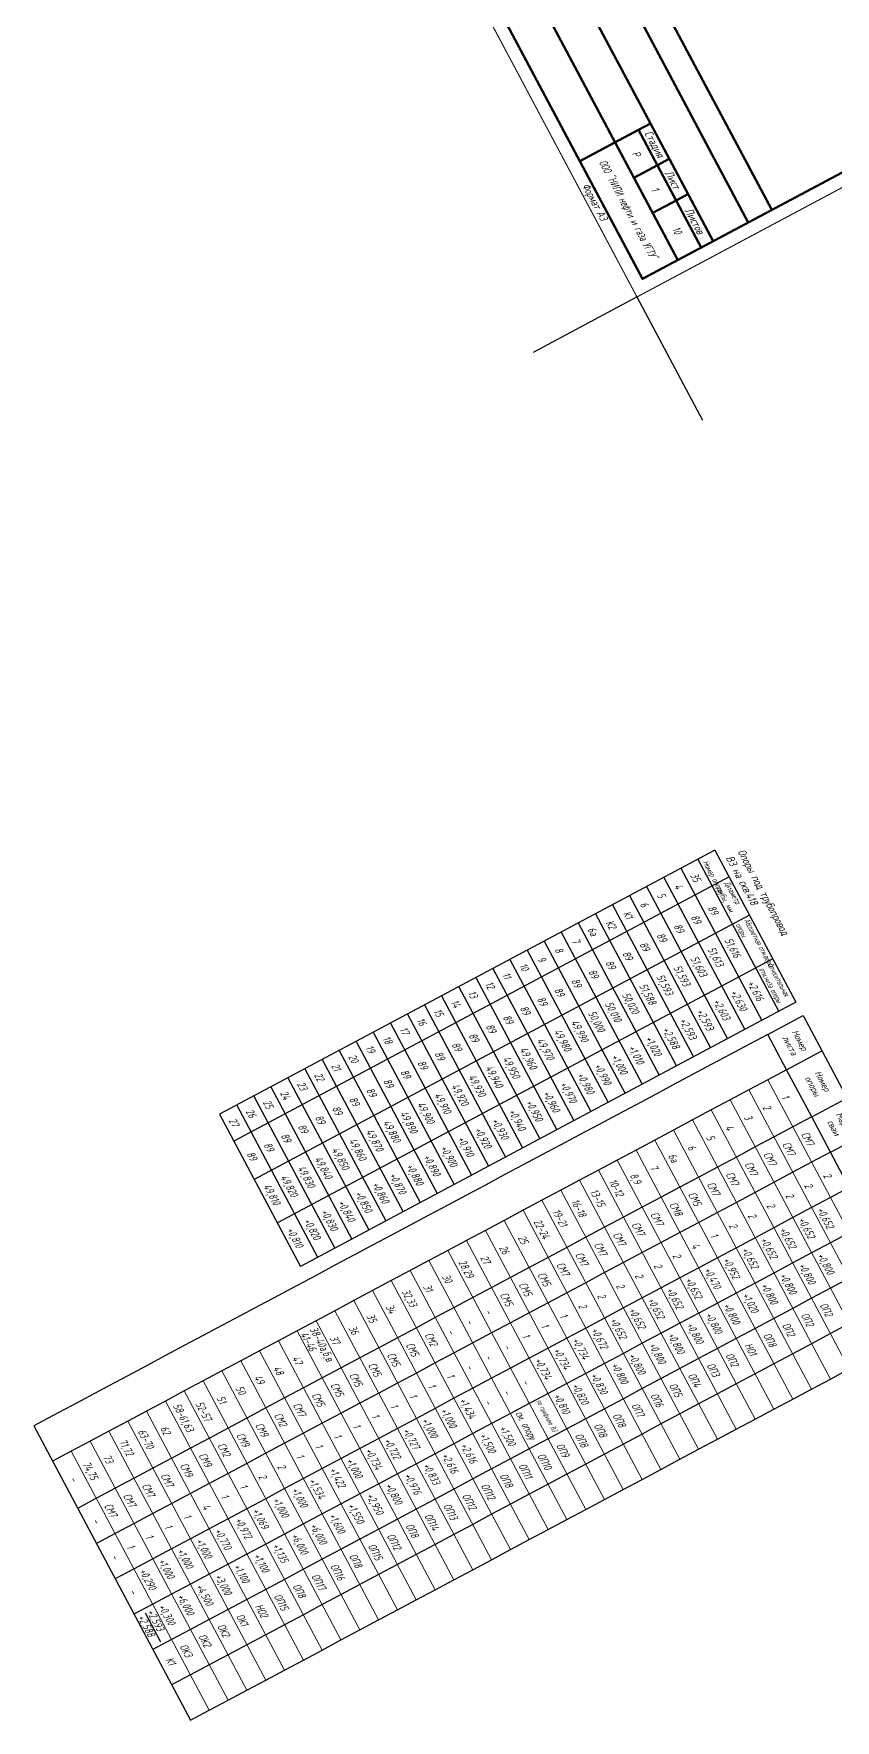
# Model space of a CAD drawing. Extents: x 5370511 to 5386565, y 1010429 to 1053793.
# Drawn here: x 5378401 to 5378702, y 1040520 to 1041152 of the extents above; entities that cross this region are included whole.
import ezdxf
from ezdxf.enums import TextEntityAlignment as Align

# ---------------------------------------------------------------- set-up
doc = ezdxf.new("R2010")
doc.units = 0
doc.layers.get('0').update_dxf_attribs({"linetype": 'CONTINUOUS'})
doc.layers.add('Текст', color=7, linetype='CONTINUOUS')
doc.styles.add('ГОСТ', font='gost_ful.shx', dxfattribs={"oblique": 15})
doc.styles.add('ГОСТ_НИПИ', font='gost_nipi.shx', dxfattribs={"oblique": 15})

# ---------------------------------------------------------------- blocks, each defined once
blk = doc.blocks.new('*U427')
at = {"lineweight": 50}
for p, q in [((-415, 155), (-400, 155)), ((-410, 90), (-410, 155)), ((-405, 90), (-405, 155)), ((-410, 145), (-400, 145)), ((-410, 130), (-400, 130)), ((-410, 110), (-400, 110)), ((-410, 90), (-415, 90)), ((-412, 65), (-412, 90)), ((-412, 90), (-400, 90)), ((-405, 90), (-410, 90)), ((-407, 5), (-407, 90)), ((-400, 90), (-405, 90)), ((-412, 30), (-412, 65)), ((-412, 65), (-400, 65)), ((-180, 60), (-190, 60)), ((-190, 55), (-190, 60)), ((-170, 60), (-180, 60)), ((-180, 45), (-180, 60)), ((-160, 60), (-170, 60)), ((-170, 45), (-170, 60)), ((-150, 60), (-160, 60)), ((-160, 45), (-160, 60)), ((-135, 60), (-150, 60)), ((-150, 45), (-150, 60)), ((-125, 60), (-135, 60)), ((-135, 45), (-135, 60)), ((-5, 60), (-125, 60)), ((-125, 45), (-125, 60)), ((-190, 50), (-190, 55)), ((-190, 45), (-190, 50)), ((-190, 40), (-190, 45)), ((-180, 45), (-180, 35)), ((-170, 45), (-170, 5)), ((-160, 45), (-160, 35)), ((-150, 45), (-150, 5)), ((-135, 45), (-135, 5)), ((-125, 50), (-5, 50)), ((-125, 45), (-125, 5)), ((-190, 35), (-190, 40)), ((-190, 40), (-125, 40)), ((-125, 35), (-190, 35)), ((-190, 30), (-190, 35)), ((-125, 35), (-55, 35)), ((-55, 30), (-55, 35)), ((-55, 35), (-5, 35)), ((-40, 35), (-40, 30)), ((-25, 35), (-25, 30)), ((-412, 5), (-412, 30)), ((-412, 30), (-400, 30)), ((-190, 25), (-190, 30)), ((-55, 30), (-55, 5)), ((-55, 30), (-5, 30)), ((-40, 30), (-40, 20)), ((-25, 30), (-25, 20)), ((-190, 20), (-190, 25)), ((-190, 20), (-190, 15)), ((-5, 20), (-125, 20)), ((-190, 15), (-190, 10)), ((-190, 10), (-190, 5)), ((-407, 5), (-412, 5)), ((-400, 5), (-407, 5))]:
    blk.add_line(p, q, dxfattribs=at)
at = {"lineweight": 25}
for p, q in [((-190, 55), (-125, 55)), ((-125, 50), (-190, 50)), ((-125, 45), (-190, 45)), ((-125, 30), (-190, 30)), ((-190, 25), (-125, 25)), ((-190, 20), (-125, 20)), ((-190, 15), (-125, 15)), ((-190, 10), (-125, 10))]:
    blk.add_line(p, q, dxfattribs=at)
at = {"lineweight": 50, "const_width": 0.4}
blk.add_lwpolyline([(-420, 297), (0, 297), (0, 0), (-420, 0)], close=True, dxfattribs=at)
at = {"lineweight": 50}
blk.add_lwpolyline([(-400, 5), (-5, 5), (-5, 292), (-400, 292)], close=True, dxfattribs=at)
blk.add_lwpolyline([(-415, 155), (-415, 90)], dxfattribs=at)
at = {"char_height": 3, "rotation": 90, "style": 'ГОСТ_НИПИ'}
for s, width, heights, insert, attachment_point in [('Согласовано', 20.381, [3.61], (-413.93, 90.92), 1), ('{\\T0.9;Взам. инв. \\fArial|b0|i0|c204|p34;№}', 27.1548, [0], (-409.5, 77.5), 5), ('Подп. и дата', 35, [0], (-409.5, 47.5), 5), ('Инв. № подл.', 25, [0], (-410.45, 17.66), 2)]:
    blk.add_mtext_dynamic_manual_height_columns(s, width=width, gutter_width=12.5, heights=heights, dxfattribs=dict(at, insert=insert, attachment_point=attachment_point))
at = {"attachment_point": 5, "style": 'ГОСТ_НИПИ'}
for s, width, insert, char_height in [('Изм.', 10, (-185.51, 37.4), 2.5), ('{\\T0.8;Кол.уч.}', 10, (-175, 37.15), 2.5), ('Лист', 10, (-164.75, 37.4), 2.5), ('{\\T0.8;№ док.}', 10, (-155.08, 37.42), 2.5), ('Подп.', 15, (-142.5, 37.15), 2.5), ('Дата', 10, (-130, 37.15), 2.5), ('Стадия', 15, (-47.5, 32.5), 3), ('Лист', 15, (-32.5, 32.5), 3), ('Листов', 20, (-15, 32.5), 3)]:
    blk.add_mtext_dynamic_manual_height_columns(s, width=width, gutter_width=12.5, heights=[0], dxfattribs=dict(at, insert=insert, char_height=char_height))
at = {"style": 'ГОСТ_НИПИ', "oblique": 15}
blk.add_attdef('СКВОЗНАЯ_НУМЕРАЦИЯ', text='', height=3, dxfattribs=at).set_placement((-10, 288.5), align=Align.MIDDLE_CENTER)
at = {"style": 'ГОСТ_НИПИ', "oblique": 15, "width": 0.8}
for tag, p in [('ДАТА_СОГЛ_1', (-406.75, 146)), ('ДАТА_СОГЛ_2', (-401.75, 146)), ('ФАМИЛИЯ_СОГЛ_1', (-406.75, 111)), ('ФАМИЛИЯ_СОГЛ_2', (-401.75, 111)), ('ХАРАКТЕР_РАБОТЫ_СОГЛ_1', (-406.75, 91)), ('ХАРАКТЕР_РАБОТЫ_СОГЛ_2', (-401.75, 91))]:
    blk.add_attdef(tag, p, '', height=3, rotation=90, dxfattribs=at)
at = {"style": 'ГОСТ_НИПИ', "oblique": 15}
for tag, width, p in [('ОБОЗНАЧЕНИЕ_ДОКУМЕНТА', 0.8, (-65, 55)), ('НАИМЕНОВАНИЕ_ПРОЕКТА', 0.8, (-65, 42.5)), ('НАИМЕНОВАНИЕ_ОБЪЕКТА', 0.8, (-90, 27.5)), ('СТАДИЯ', 0.8, (-47.5, 25)), ('ЛИСТ', 0.8, (-32.5, 25)), ('ЛИСТОВ', 0.8, (-15, 25)), ('НАИМЕНОВАНИЕ_ЧЕРТЕЖА', 0.8, (-90, 12.5)), ('ПРЕДПРИЯТИЕ', 0.7, (-30.48, 12.55))]:
    blk.add_attdef(tag, text='', height=3, dxfattribs=dict(at, width=width)).set_placement(p, align=Align.MIDDLE_CENTER)
at = {"style": 'ГОСТ_НИПИ', "oblique": 15, "width": 0.8}
blk.add_attdef('РАЗРАБ', text='', height=3, dxfattribs=at).set_placement((-189.18, 32.18), align=Align.MIDDLE_LEFT)
for tag, p in [('ФАМИЛИЯ_5', (-169, 31)), ('ДАТА_1', (-134, 31)), ('ХАРАКТЕР_РАБОТЫ_1', (-189, 26)), ('ФАМИЛИЯ_1', (-169, 26)), ('ДАТА_2', (-134, 26)), ('ХАРАКТЕР_РАБОТЫ_2', (-189, 20.72)), ('ХАРАКТЕР_РАБОТЫ_3', (-189, 16)), ('ФАМИЛИЯ_2', (-169.15, 20.71)), ('ФАМИЛИЯ_3', (-169.01, 15.99)), ('ДАТА_3', (-134, 20.72)), ('ДАТА_4', (-134, 16)), ('ФАМИЛИЯ_6', (-169, 11)), ('ДАТА_5', (-134, 11)), ('ХАРАКТЕР_РАБОТЫ_4', (-189, 6)), ('ФАМИЛИЯ_4', (-169, 6)), ('ДАТА_6', (-134, 6))]:
    blk.add_attdef(tag, p, '', height=3, dxfattribs=at)
at = {"style": 'ГОСТ_НИПИ', "oblique": 15, "width": 0.8, "flags": 8}
blk.add_attdef('НКОНТР', text='', height=3, dxfattribs=at).set_placement((-189.36, 12.34), align=Align.MIDDLE_LEFT)
at = {"style": 'ГОСТ_НИПИ', "oblique": 15, "width": 0.8}
blk.add_attdef('ФОРМАТ', text='', height=3, dxfattribs=at).set_placement((-38.94, 0.42), align=Align.BOTTOM_CENTER)
blk = doc.blocks.new('*U1072')
at = {"lineweight": 30}
for p, q in [((0, 0), (125, 0)), ((0, -15), (0, 0)), ((35, -15), (35, 0)), ((50, -15), (50, 0)), ((65, -15), (65, 0)), ((65, 0), (65, -7)), ((95, -15), (95, 0)), ((110, -15), (110, 0)), ((125, 0), (125, -15)), ((15, -15), (15, 0)), ((65, -7), (95, -7)), ((80, -15), (80, -7)), ((15, -15), (0, -15)), ((0, -15), (0, -23)), ((35, -15), (15, -15)), ((15, -15), (15, -23)), ((50, -15), (35, -15)), ((35, -15), (35, -23)), ((65, -15), (50, -15)), ((50, -15), (50, -23)), ((80, -15), (65, -15)), ((65, -15), (65, -23)), ((95, -15), (80, -15)), ((80, -15), (80, -23)), ((110, -15), (95, -15)), ((95, -15), (95, -23)), ((125, -15), (110, -15)), ((110, -15), (110, -23)), ((125, -23), (125, -15)), ((0, -23), (0, -31)), ((15, -23), (15, -31)), ((35, -23), (35, -31)), ((50, -23), (50, -31)), ((65, -23), (65, -31)), ((80, -23), (80, -31)), ((95, -23), (95, -31)), ((110, -23), (110, -31)), ((125, -31), (125, -23)), ((0, -31), (0, -39)), ((15, -31), (15, -39)), ((35, -31), (35, -39)), ((50, -31), (50, -39)), ((65, -31), (65, -39)), ((80, -31), (80, -39)), ((95, -31), (95, -39)), ((110, -31), (110, -39)), ((125, -39), (125, -31)), ((0, -39), (0, -47)), ((15, -39), (15, -47)), ((35, -39), (35, -47)), ((50, -39), (50, -47)), ((65, -39), (65, -47)), ((80, -39), (80, -47)), ((95, -39), (95, -47)), ((110, -39), (110, -47)), ((125, -47), (125, -39)), ((0, -47), (0, -55)), ((15, -47), (15, -55)), ((35, -47), (35, -55)), ((50, -47), (50, -55)), ((65, -47), (65, -55)), ((80, -47), (80, -55)), ((95, -47), (95, -55)), ((110, -47), (110, -55)), ((125, -55), (125, -47)), ((0, -55), (0, -63)), ((15, -55), (15, -63)), ((35, -55), (35, -63)), ((50, -55), (50, -63)), ((65, -55), (65, -63)), ((80, -55), (80, -63)), ((95, -55), (95, -63)), ((110, -55), (110, -63)), ((125, -63), (125, -55)), ((0, -63), (0, -71)), ((15, -63), (15, -71)), ((35, -63), (35, -71)), ((50, -63), (50, -71)), ((65, -63), (65, -71)), ((80, -63), (80, -71)), ((95, -63), (95, -71)), ((110, -63), (110, -71)), ((125, -71), (125, -63)), ((0, -71), (0, -79)), ((15, -71), (15, -79)), ((35, -71), (35, -79)), ((50, -71), (50, -79)), ((65, -71), (65, -79)), ((80, -71), (80, -79)), ((95, -71), (95, -79)), ((110, -71), (110, -79)), ((125, -79), (125, -71)), ((0, -79), (0, -87)), ((15, -79), (15, -87)), ((35, -79), (35, -87)), ((50, -79), (50, -87)), ((65, -79), (65, -87)), ((80, -79), (80, -87)), ((95, -79), (95, -87)), ((110, -79), (110, -87)), ((125, -87), (125, -79)), ((0, -87), (0, -95)), ((15, -87), (15, -95)), ((35, -87), (35, -95)), ((50, -87), (50, -95)), ((65, -87), (65, -95)), ((80, -87), (80, -95)), ((95, -87), (95, -95)), ((110, -87), (110, -95)), ((125, -95), (125, -87)), ((0, -95), (0, -103)), ((15, -95), (15, -103)), ((35, -95), (35, -103)), ((50, -95), (50, -103)), ((65, -95), (65, -103)), ((80, -95), (80, -103)), ((95, -95), (95, -103)), ((110, -95), (110, -103)), ((125, -103), (125, -95)), ((0, -103), (0, -111)), ((15, -103), (15, -111)), ((35, -103), (35, -111)), ((50, -103), (50, -111)), ((65, -103), (65, -111)), ((80, -103), (80, -111)), ((95, -103), (95, -111)), ((110, -103), (110, -111)), ((125, -111), (125, -103)), ((0, -111), (0, -119)), ((15, -111), (15, -119)), ((35, -111), (35, -119)), ((50, -111), (50, -119)), ((65, -111), (65, -119)), ((80, -111), (80, -119)), ((95, -111), (95, -119)), ((110, -111), (110, -119)), ((125, -119), (125, -111)), ((0, -119), (0, -127)), ((15, -119), (15, -127)), ((35, -119), (35, -127)), ((50, -119), (50, -127)), ((65, -119), (65, -127)), ((80, -119), (80, -127)), ((95, -119), (95, -127)), ((110, -119), (110, -127)), ((125, -127), (125, -119)), ((0, -127), (0, -135)), ((15, -127), (15, -135)), ((35, -127), (35, -135)), ((50, -127), (50, -135)), ((65, -127), (65, -135)), ((80, -127), (80, -135)), ((95, -127), (95, -135)), ((110, -127), (110, -135)), ((125, -135), (125, -127)), ((0, -135), (0, -143)), ((15, -135), (15, -143)), ((35, -135), (35, -143)), ((50, -135), (50, -143)), ((65, -135), (65, -143)), ((80, -135), (80, -143)), ((95, -135), (95, -143)), ((110, -135), (110, -143)), ((125, -143), (125, -135)), ((0, -143), (0, -151)), ((15, -143), (15, -151)), ((35, -143), (35, -151)), ((50, -143), (50, -151)), ((65, -143), (65, -151)), ((80, -143), (80, -151)), ((95, -143), (95, -151)), ((110, -143), (110, -151)), ((125, -151), (125, -143)), ((0, -151), (0, -159)), ((15, -151), (15, -159)), ((35, -151), (35, -159)), ((50, -151), (50, -159)), ((65, -151), (65, -159)), ((80, -151), (80, -159)), ((95, -151), (95, -159)), ((110, -151), (110, -159)), ((125, -159), (125, -151)), ((0, -159), (0, -167)), ((15, -159), (15, -167)), ((35, -159), (35, -167)), ((50, -159), (50, -167)), ((65, -159), (65, -167)), ((80, -159), (80, -167)), ((95, -159), (95, -167)), ((110, -159), (110, -167)), ((125, -167), (125, -159)), ((0, -167), (0, -175)), ((15, -167), (15, -175)), ((35, -167), (35, -175)), ((50, -167), (50, -175)), ((65, -167), (65, -175)), ((80, -167), (80, -175)), ((95, -167), (95, -175)), ((110, -167), (110, -175)), ((125, -175), (125, -167)), ((0, -175), (0, -183)), ((15, -175), (15, -183)), ((35, -175), (35, -183)), ((50, -175), (50, -183)), ((65, -175), (65, -183)), ((80, -175), (80, -183)), ((95, -175), (95, -183)), ((110, -175), (110, -183)), ((125, -183), (125, -175)), ((0, -183), (0, -191)), ((15, -183), (15, -191)), ((35, -183), (35, -191)), ((50, -183), (50, -191)), ((65, -183), (65, -191)), ((80, -183), (80, -191)), ((95, -183), (95, -191)), ((110, -183), (110, -191)), ((125, -191), (125, -183)), ((0, -191), (0, -199)), ((15, -191), (15, -199)), ((35, -191), (35, -199)), ((50, -191), (50, -199)), ((65, -191), (65, -199)), ((80, -191), (80, -199)), ((95, -191), (95, -199)), ((110, -191), (110, -199)), ((125, -199), (125, -191)), ((0, -199), (0, -207)), ((15, -199), (15, -207)), ((35, -199), (35, -207)), ((50, -199), (50, -207)), ((65, -199), (65, -207)), ((80, -199), (80, -207)), ((95, -199), (95, -207)), ((110, -199), (110, -207)), ((125, -207), (125, -199)), ((0, -207), (0, -215)), ((15, -207), (15, -215)), ((35, -207), (35, -215)), ((50, -207), (50, -215)), ((65, -207), (65, -215)), ((80, -207), (80, -215)), ((95, -207), (95, -215)), ((110, -207), (110, -215)), ((125, -215), (125, -207)), ((0, -215), (0, -223)), ((15, -215), (15, -223)), ((35, -215), (35, -223)), ((50, -215), (50, -223)), ((65, -215), (65, -223)), ((80, -215), (80, -223)), ((95, -215), (95, -223)), ((110, -215), (110, -223)), ((125, -223), (125, -215)), ((0, -223), (0, -231)), ((15, -223), (15, -231)), ((35, -223), (35, -231)), ((50, -223), (50, -231)), ((65, -223), (65, -231)), ((80, -223), (80, -231)), ((95, -223), (95, -231)), ((110, -223), (110, -231)), ((125, -231), (125, -223)), ((0, -231), (0, -239)), ((15, -231), (15, -239)), ((35, -231), (35, -239)), ((50, -231), (50, -239)), ((65, -231), (65, -239)), ((80, -231), (80, -239)), ((95, -231), (95, -239)), ((110, -231), (110, -239)), ((125, -239), (125, -231)), ((0, -239), (0, -247)), ((15, -239), (15, -247)), ((35, -239), (35, -247)), ((50, -239), (50, -247)), ((65, -239), (65, -247)), ((80, -239), (80, -247)), ((95, -239), (95, -247)), ((110, -239), (110, -247)), ((125, -247), (125, -239)), ((0, -247), (0, -255)), ((15, -247), (15, -255)), ((35, -247), (35, -255)), ((50, -247), (50, -255)), ((65, -247), (65, -255)), ((80, -247), (80, -255)), ((95, -247), (95, -255)), ((110, -247), (110, -255)), ((125, -255), (125, -247)), ((0, -255), (0, -263)), ((15, -255), (15, -263)), ((35, -255), (35, -263)), ((50, -255), (50, -263)), ((65, -255), (65, -263)), ((80, -255), (80, -263)), ((95, -255), (95, -263)), ((110, -255), (110, -263)), ((125, -263), (125, -255)), ((0, -263), (0, -271)), ((15, -263), (15, -271)), ((35, -263), (35, -271)), ((50, -263), (50, -271)), ((65, -263), (65, -271)), ((80, -263), (80, -271)), ((95, -263), (95, -271)), ((110, -263), (110, -271)), ((125, -271), (125, -263)), ((0, -271), (0, -279)), ((15, -271), (15, -279)), ((35, -271), (35, -279)), ((50, -271), (50, -279)), ((65, -271), (65, -279)), ((80, -271), (80, -279)), ((95, -271), (95, -279)), ((110, -271), (110, -279)), ((125, -279), (125, -271)), ((0, -279), (0, -287)), ((15, -279), (15, -287)), ((35, -279), (35, -287)), ((50, -279), (50, -287)), ((65, -279), (65, -287)), ((80, -279), (80, -287)), ((95, -279), (95, -287)), ((110, -279), (110, -287)), ((125, -287), (125, -279)), ((0, -287), (0, -295)), ((15, -287), (15, -295)), ((35, -287), (35, -295)), ((50, -287), (50, -295)), ((65, -287), (65, -295)), ((80, -287), (80, -295)), ((95, -287), (95, -295)), ((110, -287), (110, -295)), ((125, -295), (125, -287)), ((0, -295), (0, -303)), ((15, -295), (15, -303)), ((35, -295), (35, -303)), ((50, -295), (50, -303)), ((65, -295), (65, -303)), ((80, -295), (80, -303)), ((95, -295), (95, -303)), ((110, -295), (110, -303)), ((125, -303), (125, -295)), ((0, -303), (0, -311)), ((15, -303), (15, -311)), ((35, -303), (35, -311)), ((50, -303), (50, -311)), ((65, -303), (65, -311)), ((80, -303), (80, -311)), ((95, -303), (95, -311)), ((110, -303), (110, -311)), ((125, -311), (125, -303)), ((0, -311), (0, -319)), ((15, -311), (15, -319)), ((35, -311), (35, -319)), ((50, -311), (50, -319)), ((65, -311), (65, -319)), ((80, -311), (80, -319)), ((95, -311), (95, -319)), ((110, -311), (110, -319)), ((125, -319), (125, -311)), ((0, -319), (0, -327)), ((0, -319), (0, -327)), ((15, -319), (15, -327)), ((15, -319), (15, -327)), ((35, -319), (35, -327)), ((35, -319), (35, -327)), ((50, -319), (50, -327)), ((50, -319), (50, -327)), ((65, -319), (65, -327)), ((65, -319), (65, -327)), ((80, -319), (80, -327)), ((80, -319), (80, -327)), ((95, -319), (95, -327)), ((95, -319), (95, -327)), ((110, -319), (110, -327)), ((110, -319), (110, -327)), ((125, -327), (125, -319)), ((125, -327), (125, -319)), ((0, -327), (125, -327))]:
    blk.add_line(p, q, dxfattribs=at)
at = {"lineweight": 20}
for p, q in [((125, -23), (15, -23)), ((125, -31), (15, -31)), ((125, -31), (15, -31)), ((125, -39), (15, -39)), ((125, -39), (15, -39)), ((125, -47), (15, -47)), ((125, -47), (15, -47)), ((125, -55), (15, -55)), ((125, -55), (15, -55)), ((125, -63), (15, -63)), ((125, -63), (15, -63)), ((125, -71), (15, -71)), ((125, -71), (15, -71)), ((125, -79), (15, -79)), ((125, -79), (15, -79)), ((125, -87), (15, -87)), ((125, -87), (15, -87)), ((125, -95), (15, -95)), ((125, -95), (15, -95)), ((125, -103), (15, -103)), ((125, -103), (15, -103)), ((125, -111), (15, -111)), ((125, -111), (15, -111)), ((125, -119), (15, -119)), ((125, -119), (15, -119)), ((125, -127), (15, -127)), ((125, -127), (15, -127)), ((125, -135), (15, -135)), ((125, -135), (15, -135)), ((125, -143), (15, -143)), ((125, -143), (15, -143)), ((125, -151), (15, -151)), ((125, -151), (15, -151)), ((125, -159), (15, -159)), ((125, -159), (15, -159)), ((125, -167), (15, -167)), ((125, -167), (15, -167)), ((125, -175), (15, -175)), ((125, -175), (15, -175)), ((125, -183), (15, -183)), ((125, -183), (15, -183)), ((125, -191), (15, -191)), ((125, -191), (15, -191)), ((125, -199), (15, -199)), ((125, -199), (15, -199)), ((125, -207), (15, -207)), ((125, -207), (15, -207)), ((125, -215), (15, -215)), ((125, -215), (15, -215)), ((125, -223), (15, -223)), ((125, -223), (15, -223)), ((125, -231), (15, -231)), ((125, -231), (15, -231)), ((125, -239), (15, -239)), ((125, -239), (15, -239)), ((125, -247), (15, -247)), ((125, -247), (15, -247)), ((125, -255), (15, -255)), ((125, -255), (15, -255)), ((125, -263), (15, -263)), ((125, -263), (15, -263)), ((125, -271), (15, -271)), ((125, -271), (15, -271)), ((125, -279), (15, -279)), ((125, -279), (15, -279)), ((125, -287), (15, -287)), ((125, -287), (15, -287)), ((125, -295), (15, -295)), ((125, -295), (15, -295)), ((125, -303), (15, -303)), ((125, -303), (15, -303)), ((125, -311), (15, -311)), ((125, -311), (15, -311)), ((125, -319), (15, -319)), ((125, -319), (15, -319)), ((125, -327), (15, -327))]:
    blk.add_line(p, q, dxfattribs=at)
at = {"lineweight": 20, "attachment_point": 5, "style": 'ГОСТ_НИПИ'}
for s, insert, char_height, width in [('Спецификация опор', (62.47, 4.05), 3, 124.9459), ('Номер\\Pлиста', (7.5, -7.5), 2.5, 15), ('Номер\\Pопоры', (25, -7.5), 2.5, 20), ('Марка\\Pсваи', (42.5, -7.5), 2.5, 15), ('Кол-во\\Pсвай', (57.5, -7.5), 2.5, 15), ('Отметка верха', (80, -3.5), 2.5, 30), ('Тип\\Pопор', (102.5, -7.5), 2.5, 15), ('Приме-\\Pчание', (117.5, -7.5), 2.5, 15), ('сваи', (72.5, -11), 2.5, 15), ('стр.\\Pконструк', (87.5, -11), 2.5, 15)]:
    blk.add_mtext(s, dxfattribs=dict(at, insert=insert, char_height=char_height, width=width))

msp = doc.modelspace()

# ---------------------------------------------------------------- linework, layer by layer
for p, q in [((5378656.381, 1040846.373), (5378470.57, 1040747.371)), ((5378656.381, 1040846.373), (5378686.762, 1040789.353)), ((5378649.974, 1040842.959), (5378680.355, 1040785.939)), ((5378661.723, 1040836.346), (5378475.912, 1040737.344)), ((5378637.159, 1040836.131), (5378667.54, 1040779.112)), ((5378643.567, 1040839.545), (5378673.947, 1040782.525)), ((5378624.345, 1040829.303), (5378654.725, 1040772.284)), ((5378630.752, 1040832.717), (5378661.133, 1040775.698)), ((5378669.379, 1040821.978), (5378483.568, 1040722.976)), ((5378611.53, 1040822.476), (5378641.911, 1040765.456)), ((5378617.938, 1040825.89), (5378648.318, 1040768.87)), ((5378598.716, 1040815.648), (5378629.096, 1040758.628)), ((5378605.123, 1040819.062), (5378635.504, 1040762.042)), ((5378585.901, 1040808.82), (5378616.282, 1040751.801)), ((5378592.308, 1040812.234), (5378622.689, 1040755.215)), ((5378678.07, 1040805.666), (5378492.259, 1040706.664)), ((5378579.494, 1040805.406), (5378609.875, 1040748.387)), ((5378566.679, 1040798.579), (5378597.06, 1040741.559)), ((5378573.087, 1040801.992), (5378603.467, 1040744.973)), ((5378553.865, 1040791.751), (5378584.245, 1040734.731)), ((5378560.272, 1040795.165), (5378590.653, 1040738.145)), ((5378686.762, 1040789.353), (5378500.951, 1040690.351)), ((5378541.05, 1040784.923), (5378571.431, 1040727.904)), ((5378547.458, 1040788.337), (5378577.838, 1040731.318)), ((5378528.236, 1040778.095), (5378558.616, 1040721.076)), ((5378534.643, 1040781.509), (5378565.024, 1040724.49)), ((5378515.421, 1040771.268), (5378545.802, 1040714.248)), ((5378521.828, 1040774.682), (5378552.209, 1040717.662)), ((5378502.607, 1040764.44), (5378532.987, 1040707.42)), ((5378509.014, 1040767.854), (5378539.395, 1040710.834)), ((5378496.199, 1040761.026), (5378526.58, 1040704.007)), ((5378483.385, 1040754.198), (5378513.765, 1040697.179)), ((5378489.792, 1040757.612), (5378520.173, 1040700.593)), ((5378470.57, 1040747.371), (5378500.951, 1040690.351)), ((5378476.978, 1040750.785), (5378507.358, 1040693.765))]:
    msp.add_line(p, q)
at = {"color": 1}
msp.add_line((5378442.649, 1040560.513), (5378448.408, 1040549.705), dxfattribs=at)
msp.add_lwpolyline([(5378588.318, 1041033.01), (5378627.121, 1041053.685), (5378651.71, 1041007.533)])

# ---------------------------------------------------------------- block references
ref = msp.add_blockref('*U427', (5378627.121, 1041053.685), dxfattribs=dict(rotation=298.0491553101125))
ref.add_attrib('ЛИСТ', '1', dxfattribs={"height": 3, "rotation": 298.049155, "style": 'ГОСТ_НИПИ', "oblique": 15, "width": 0.8}).set_placement((5378633.902, 1041094.123), align=Align.MIDDLE_CENTER)
ref.add_attrib('ЛИСТОВ', '10', dxfattribs={"height": 3, "rotation": 298.049155, "style": 'ГОСТ_НИПИ', "oblique": 15, "width": 0.8}).set_placement((5378642.131, 1041078.678), align=Align.MIDDLE_CENTER)
ref.add_attrib('СТАДИЯ', 'Р', dxfattribs={"height": 3, "rotation": 298.049155, "style": 'ГОСТ_НИПИ', "oblique": 15, "width": 0.8}).set_placement((5378626.848, 1041107.361), align=Align.MIDDLE_CENTER)
ref.add_attrib('ХАРАКТЕР_РАБОТЫ_2', 'Проверил', (5378556.531, 1041230.227), dxfattribs={"height": 3, "rotation": 298.049155, "style": 'ГОСТ_НИПИ', "oblique": 15, "width": 0.8})
ref.add_attrib('ФАМИЛИЯ_2', 'Новиков', (5378565.863, 1041212.707), dxfattribs={"height": 3, "rotation": 298.049155, "style": 'ГОСТ_НИПИ', "oblique": 15, "width": 0.8})
ref.add_attrib('ФАМИЛИЯ_6', 'Салдаева', (5378557.36, 1041208.007), dxfattribs={"height": 3, "rotation": 298.049155, "style": 'ГОСТ_НИПИ', "oblique": 15, "width": 0.8})
ref.add_attrib('ФОРМАТ', 'Формат А3', dxfattribs={"height": 3, "rotation": 298.049155, "style": 'ГОСТ_НИПИ', "oblique": 15, "width": 0.8}).set_placement((5378609.183, 1041088.248), align=Align.BOTTOM_CENTER)
ref.add_attrib('НКОНТР', 'Н. контр', dxfattribs={"height": 3, "rotation": 298.049155, "style": 'ГОСТ_НИПИ', "oblique": 15, "width": 0.8}).set_placement((5378548.968, 1041226.607), align=Align.MIDDLE_LEFT)
ref.add_attrib('РАЗРАБ', 'Разраб.', dxfattribs={"height": 3, "rotation": 298.049155, "style": 'ГОСТ_НИПИ', "oblique": 15, "width": 0.8}).set_placement((5378566.562, 1041235.777), align=Align.MIDDLE_LEFT)
ref.add_attrib('ПРЕДПРИЯТИЕ', 'ООО "НИПИ нефти и газа УГТУ"', dxfattribs={"height": 3, "rotation": 298.049155, "style": 'ГОСТ_НИПИ', "oblique": 15, "width": 0.7}).set_placement((5378623.869, 1041086.484), align=Align.MIDDLE_CENTER)
at = {"rotation": 298.0491553101125}
msp.add_blockref('*U1072', (5378689.437, 1040784.332), dxfattribs=at)

# ---------------------------------------------------------------- texts
at = {"style": 'ГОСТ_НИПИ', "oblique": 15}
for s, height, width, p in [('35', 3, 0.8, (5378647.002, 1040836.901)), ('5', 3, 0.8, (5378634.544, 1040829.466)), ('4', 3, 0.8, (5378640.951, 1040832.879)), ('К1', 3, 0.8, (5378621.729, 1040822.638)), ('6', 3, 0.8, (5378628.137, 1040826.052)), ('89', 3, 0.8, (5378647.167, 1040821.267)), ('89', 3, 0.8, (5378653.574, 1040824.681)), ('6а', 3, 0.8, (5378608.473, 1040816.639)), ('К2', 3, 0.8, (5378615.322, 1040819.224)), ('89', 3, 0.8, (5378634.353, 1040814.439)), ('89', 3, 0.8, (5378640.76, 1040817.853)), ('8', 3, 0.8, (5378596.1, 1040808.982)), ('7', 3, 0.8, (5378602.507, 1040812.396)), ('89', 3, 0.8, (5378627.945, 1040811.025)), ('51,613', 3, 0.8, (5378653.478, 1040809.153)), ('51,616', 3, 0.8, (5378659.885, 1040812.567)), ('10', 3, 0.8, (5378582.805, 1040803.056)), ('9', 3, 0.8, (5378589.693, 1040805.569)), ('89', 3, 0.8, (5378615.131, 1040804.198)), ('89', 3, 0.8, (5378621.538, 1040807.611)), ('51,593', 3, 0.8, (5378640.663, 1040802.325)), ('51,603', 3, 0.8, (5378647.071, 1040805.739)), ('12', 3, 0.8, (5378569.991, 1040796.228)), ('11', 3, 0.8, (5378576.398, 1040799.642)), ('89', 3, 0.8, (5378602.316, 1040797.37)), ('89', 3, 0.8, (5378608.723, 1040800.784)), ('51,588', 3, 0.8, (5378627.849, 1040795.498)), ('51,593', 3, 0.8, (5378634.256, 1040798.911)), ('+2.616', 3, 0.8, (5378668.379, 1040796.543)), ('14', 3, 0.8, (5378557.176, 1040789.401)), ('13', 3, 0.8, (5378563.583, 1040792.815)), ('89', 3, 0.8, (5378589.502, 1040790.542)), ('89', 3, 0.8, (5378595.909, 1040793.956)), ('50,020', 3, 0.8, (5378621.441, 1040792.084)), ('+2,603', 3, 0.8, (5378655.564, 1040789.716)), ('+2.630', 3, 0.8, (5378661.972, 1040793.129)), ('15', 3, 0.8, (5378550.769, 1040785.987)), ('89', 3, 0.8, (5378576.687, 1040783.714)), ('89', 3, 0.8, (5378583.094, 1040787.128)), ('50,000', 3, 0.8, (5378608.627, 1040785.256)), ('50,010', 3, 0.8, (5378615.034, 1040788.67)), ('+2,593', 3, 0.8, (5378649.355, 1040786.013)), ('17', 3, 0.8, (5378537.954, 1040779.159)), ('16', 3, 0.8, (5378544.362, 1040782.573)), ('89', 3, 0.8, (5378563.873, 1040776.887)), ('89', 3, 0.8, (5378570.28, 1040780.301)), ('49,980', 3, 0.8, (5378595.812, 1040778.428)), ('49,990', 3, 0.8, (5378602.22, 1040781.842)), ('+2,588', 3, 0.8, (5378636.54, 1040779.185)), ('+2,593', 3, 0.8, (5378642.948, 1040782.599)), ('19', 3, 0.8, (5378525.14, 1040772.331)), ('18', 3, 0.8, (5378531.547, 1040775.745)), ('89', 3, 0.8, (5378551.058, 1040770.059)), ('89', 3, 0.8, (5378557.465, 1040773.473)), ('49,960', 3, 0.8, (5378582.998, 1040771.601)), ('49,970', 3, 0.8, (5378589.405, 1040775.014)), ('+1,010', 3, 0.8, (5378623.726, 1040772.357)), ('+1,020', 3, 0.8, (5378630.133, 1040775.771)), ('21', 3, 0.8, (5378512.325, 1040765.504)), ('20', 3, 0.8, (5378518.733, 1040768.918)), ('89', 3, 0.8, (5378544.651, 1040766.645)), ('49,940', 3, 0.8, (5378570.183, 1040764.773)), ('49,950', 3, 0.8, (5378576.591, 1040768.187)), ('+0,990', 3, 0.8, (5378610.911, 1040765.53)), ('+1,000', 3, 0.8, (5378617.318, 1040768.943)), ('23', 3, 0.8, (5378499.511, 1040758.676)), ('22', 3, 0.8, (5378505.918, 1040762.09)), ('89', 3, 0.8, (5378531.836, 1040759.817)), ('89', 3, 0.8, (5378538.243, 1040763.231)), ('49,920', 3, 0.8, (5378557.369, 1040757.945)), ('49,930', 3, 0.8, (5378563.776, 1040761.359)), ('+0,970', 3, 0.8, (5378598.097, 1040758.702)), ('+0,980', 3, 0.8, (5378604.504, 1040762.116)), ('25', 3, 0.8, (5378486.696, 1040751.848)), ('24', 3, 0.8, (5378493.103, 1040755.262)), ('89', 3, 0.8, (5378519.022, 1040752.99)), ('89', 3, 0.8, (5378525.429, 1040756.403)), ('49,910', 3, 0.8, (5378550.961, 1040754.531)), ('+0,950', 3, 0.8, (5378585.282, 1040751.874)), ('+0,960', 3, 0.8, (5378591.689, 1040755.288)), ('1', 3, 0.8, (5378681.197, 1040753.765)), ('27', 3, 0.8, (5378473.882, 1040745.021)), ('26', 3, 0.8, (5378480.289, 1040748.434)), ('89', 3, 0.8, (5378506.207, 1040746.162)), ('89', 3, 0.8, (5378512.614, 1040749.576)), ('49,890', 3, 0.8, (5378538.147, 1040747.704)), ('49,900', 3, 0.8, (5378544.554, 1040751.117)), ('+0,930', 3, 0.8, (5378572.468, 1040745.046)), ('+0,940', 3, 0.8, (5378578.875, 1040748.46)), ('3', 3, 0.8, (5378667.076, 1040746.242)), ('2', 3, 0.8, (5378674.136, 1040750.004)), ('89', 3, 0.8, (5378493.392, 1040739.334)), ('89', 3, 0.8, (5378499.8, 1040742.748)), ('49,870', 3, 0.8, (5378525.332, 1040740.876)), ('49,880', 3, 0.8, (5378531.74, 1040744.29)), ('+0,920', 3, 0.8, (5378566.06, 1040741.633)), ('5', 3, 0.8, (5378652.955, 1040738.718)), ('4', 3, 0.8, (5378660.015, 1040742.48)), ('СМ7', 3, 0.8, (5378688.59, 1040739.889)), ('89', 3, 0.8, (5378480.578, 1040732.506)), ('89', 3, 0.8, (5378486.985, 1040735.92)), ('49,850', 3, 0.8, (5378512.518, 1040734.048)), ('49,860', 3, 0.8, (5378518.925, 1040737.462)), ('+0,900', 3, 0.8, (5378553.246, 1040734.805)), ('+0,910', 3, 0.8, (5378559.653, 1040738.219)), ('6', 3, 0.8, (5378645.895, 1040734.956)), ('СМ7', 3, 0.8, (5378674.469, 1040732.365)), ('СМ7', 3, 0.8, (5378681.53, 1040736.127)), ('49,830', 3, 0.8, (5378499.703, 1040727.22)), ('49,840', 3, 0.8, (5378506.111, 1040730.634)), ('+0,880', 3, 0.8, (5378540.431, 1040727.977)), ('+0,890', 3, 0.8, (5378546.838, 1040731.391)), ('7', 3, 0.8, (5378631.774, 1040727.433)), ('СМ7', 3, 0.8, (5378667.409, 1040728.604)), ('49,810', 3, 0.8, (5378486.889, 1040720.393)), ('49,820', 3, 0.8, (5378493.296, 1040723.807)), ('+0,860', 3, 0.8, (5378527.617, 1040721.149)), ('+0,870', 3, 0.8, (5378534.024, 1040724.563)), ('10-12', 3, 0.8, (5378616.445, 1040722.177)), ('8,9', 3, 0.8, (5378624.32, 1040724.41)), ('СМ7', 3, 0.8, (5378653.288, 1040721.08)), ('СМ7', 3, 0.8, (5378660.349, 1040724.842)), ('2', 3, 0.8, (5378689.768, 1040720.666)), ('2', 3, 0.8, (5378696.828, 1040724.428)), ('+0,840', 3, 0.8, (5378514.802, 1040714.322)), ('+0,850', 3, 0.8, (5378521.209, 1040717.735)), ('16-18', 3, 0.8, (5378602.324, 1040714.653)), ('13-15', 3, 0.8, (5378609.385, 1040718.415)), ('СМ8', 3, 0.8, (5378639.167, 1040713.556)), ('2', 3, 0.8, (5378675.647, 1040713.142)), ('2', 3, 0.8, (5378682.707, 1040716.904)), ('+0,820', 3, 0.8, (5378501.988, 1040707.494)), ('+0,830', 3, 0.8, (5378508.395, 1040710.908)), ('22-24', 3, 0.8, (5378588.204, 1040707.129)), ('19-21', 3, 0.8, (5378595.264, 1040710.891)), ('СМ7', 3, 0.8, (5378632.107, 1040709.794)), ('2', 3, 0.8, (5378668.587, 1040709.38)), ('+0,652', 3, 0.8, (5378687.418, 1040707.893)), ('+0,652', 3, 0.8, (5378694.479, 1040711.655)), ('+0,810', 3, 0.8, (5378495.58, 1040704.08)), ('25', 3, 0.8, (5378582.358, 1040701.087)), ('СМ7', 3, 0.8, (5378617.986, 1040702.271)), ('СМ7', 3, 0.8, (5378625.047, 1040706.033)), ('2', 3, 0.8, (5378661.526, 1040705.619)), ('+0,652', 3, 0.8, (5378680.358, 1040704.131)), ('26', 3, 0.8, (5378575.298, 1040697.325)), ('СМ7', 3, 0.8, (5378603.866, 1040694.747)), ('СМ7', 3, 0.8, (5378610.926, 1040698.509)), ('2', 3, 0.8, (5378640.345, 1040694.333)), ('4', 3, 0.8, (5378647.405, 1040698.095)), ('+0,652', 3, 0.8, (5378666.237, 1040696.607)), ('+0,652', 3, 0.8, (5378673.298, 1040700.369)), ('+0,800', 3, 0.8, (5378694.588, 1040694.477)), ('28,29', 3, 0.8, (5378560.054, 1040691.91)), ('27', 3, 0.8, (5378568.238, 1040693.564)), ('СМ7', 3, 0.8, (5378596.805, 1040690.985)), ('2', 3, 0.8, (5378633.285, 1040690.571)), ('+0,470', 3, 0.8, (5378652.117, 1040689.084)), ('+0,800', 3, 0.8, (5378687.575, 1040690.788)), ('31', 3, 0.8, (5378546.811, 1040682.739)), ('30', 3, 0.8, (5378553.871, 1040686.501)), ('СМ5', 3, 0.8, (5378582.685, 1040683.462)), ('СМ5', 3, 0.8, (5378589.745, 1040687.223)), ('2', 3, 0.8, (5378619.164, 1040683.048)), ('2', 3, 0.8, (5378626.224, 1040686.809)), ('+0,652', 3, 0.8, (5378645.056, 1040685.322)), ('+0,800', 3, 0.8, (5378673.454, 1040683.265)), ('+0,800', 3, 0.8, (5378680.515, 1040687.027)), ('34', 3, 0.8, (5378532.74, 1040675.208)), ('32,33', 3, 0.8, (5378538.796, 1040680.903)), ('СМ5', 3, 0.8, (5378575.624, 1040679.7)), ('2', 3, 0.8, (5378605.043, 1040675.524)), ('2', 3, 0.8, (5378612.104, 1040679.286)), ('+0,652', 3, 0.8, (5378630.935, 1040677.798)), ('+0,652', 3, 0.8, (5378637.996, 1040681.56)), ('+0,800', 3, 0.8, (5378659.296, 1040675.778)), ('ОП2', 3, 0.8, (5378695.545, 1040675.796)), ('35', 3, 0.8, (5378525.5, 1040671.696)), ('-', 3, 0.8, (5378562.831, 1040669.684)), ('-', 3, 0.8, (5378569.892, 1040673.446)), ('1', 3, 0.8, (5378597.983, 1040671.762)), ('+0,652', 3, 0.8, (5378616.815, 1040670.275)), ('+0,652', 3, 0.8, (5378623.875, 1040674.036)), ('+0,800', 3, 0.8, (5378652.611, 1040672.216)), ('ОП2', 3, 0.8, (5378688.485, 1040672.035)), ('41-46', 3, 0.8, (5378500.762, 1040664.909)), ('38-40а,б,в', 3, 0.8, (5378504.229, 1040666.806)), ('37', 3, 0.8, (5378511.737, 1040663.502)), ('36', 3, 0.8, (5378518.798, 1040667.264)), ('СМ2', 3, 0.8, (5378547.383, 1040664.652)), ('-', 3, 0.8, (5378555.771, 1040665.923)), ('1', 3, 0.8, (5378583.862, 1040664.238)), ('1', 3, 0.8, (5378590.923, 1040668)), ('+0,672', 3, 0.8, (5378609.754, 1040666.513)), ('+0,800', 3, 0.8, (5378638.491, 1040664.692)), ('+0,800', 3, 0.8, (5378645.551, 1040668.454)), ('ОП2', 3, 0.8, (5378681.424, 1040668.273)), ('СМ5', 3, 0.8, (5378533.262, 1040657.129)), ('СМ5', 3, 0.8, (5378540.322, 1040660.891)), ('-', 3, 0.8, (5378576.945, 1040660.208)), ('+0,734', 3, 0.8, (5378595.634, 1040658.989)), ('+0,734', 3, 0.8, (5378602.694, 1040662.751)), ('+0,800', 3, 0.8, (5378623.828, 1040656.978)), ('+0,800', 3, 0.8, (5378631.43, 1040660.93)), ('ОП2', 3, 0.8, (5378660.243, 1040656.987)), ('НО1', 3, 0.8, (5378667.304, 1040660.749)), ('48', 3, 0.8, (5378490.556, 1040652.216)), ('47', 3, 0.8, (5378497.616, 1040655.978)), ('СМ5', 3, 0.8, (5378526.202, 1040653.367)), ('-', 3, 0.8, (5378562.824, 1040652.684)), ('-', 3, 0.8, (5378569.885, 1040656.446)), ('+0,734', 3, 0.8, (5378588.573, 1040655.227)), ('+0,800', 3, 0.8, (5378617.31, 1040653.407)), ('ОП3', 3, 0.8, (5378653.183, 1040653.226)), ('50', 3, 0.8, (5378476.435, 1040644.693)), ('49', 3, 0.8, (5378483.333, 1040648.76)), ('СМ5', 3, 0.8, (5378512.081, 1040645.843)), ('СМ5', 3, 0.8, (5378519.141, 1040649.605)), ('1', 3, 0.8, (5378548.56, 1040645.429)), ('1', 3, 0.8, (5378555.621, 1040649.191)), ('-', 3, 0.8, (5378583.872, 1040647.038)), ('+0,820', 3, 0.8, (5378602.532, 1040645.714)), ('+0,830', 3, 0.8, (5378609.55, 1040649.606)), ('ОП5', 3, 0.8, (5378639.062, 1040645.702)), ('ОП4', 3, 0.8, (5378646.123, 1040649.464)), ('58-61,63', 3, 0.8, (5378452.954, 1040638.1)), ('52-57', 3, 0.8, (5378461.413, 1040638.86)), ('51', 3, 0.8, (5378469.375, 1040640.931)), ('СМ7', 3, 0.8, (5378497.96, 1040638.32)), ('СМ5', 3, 0.8, (5378505.021, 1040642.081)), ('1', 3, 0.8, (5378534.44, 1040637.906)), ('1', 3, 0.8, (5378541.5, 1040641.667)), ('+1,434', 3, 0.8, (5378560.332, 1040640.18)), ('-', 3, 0.8, (5378569.751, 1040639.514)), ('-', 3, 0.8, (5378576.812, 1040643.276)), ('по профилю ВЗ', 2, 0.7, (5378589.288, 1040639.877)), ('+0,810', 3, 0.8, (5378595.675, 1040641.836)), ('ОП7', 3, 0.8, (5378624.941, 1040638.178)), ('ОП6', 3, 0.8, (5378632.002, 1040641.94)), ('СМ2', 3, 0.8, (5378490.9, 1040634.558)), ('1', 3, 0.8, (5378527.379, 1040634.144)), ('+1,000', 3, 0.8, (5378546.211, 1040632.656)), ('+1,000', 3, 0.8, (5378553.272, 1040636.418)), ('см. опору', 3, 0.7, (5378581.481, 1040635.243)), ('ОП8', 3, 0.8, (5378617.881, 1040634.416)), ('71,72', 3, 0.8, (5378432.687, 1040624.723)), ('63-70', 3, 0.8, (5378439.763, 1040628.456)), ('62', 3, 0.8, (5378448.205, 1040629.625)), ('СМ9', 3, 0.8, (5378476.779, 1040627.034)), ('СМ9', 3, 0.8, (5378483.84, 1040630.796)), ('1', 3, 0.8, (5378513.259, 1040626.62)), ('1', 3, 0.8, (5378520.319, 1040630.382)), ('+0,722', 3, 0.8, (5378532.091, 1040625.133)), ('+0,727', 3, 0.8, (5378539.151, 1040628.894)), ('+1,500', 3, 0.8, (5378567.887, 1040627.074)), ('+1,500', 3, 0.8, (5378575.313, 1040629.807)), ('ОП8', 3, 0.8, (5378603.76, 1040626.893)), ('ОП8', 3, 0.8, (5378610.821, 1040630.655)), ('73', 3, 0.8, (5378426.717, 1040618.914)), ('СМ9', 3, 0.8, (5378462.659, 1040619.51)), ('СМ2', 3, 0.8, (5378469.719, 1040623.272)), ('1', 3, 0.8, (5378499.138, 1040619.096)), ('1', 3, 0.8, (5378506.198, 1040622.858)), ('+0,734', 3, 0.8, (5378525.03, 1040621.371)), ('+2,616', 3, 0.8, (5378553.766, 1040619.55)), ('+2,616', 3, 0.8, (5378560.827, 1040623.312)), ('ОП10', 3, 0.8, (5378589.64, 1040619.369)), ('ОП9', 3, 0.8, (5378596.7, 1040623.131)), ('74,75', 3, 0.8, (5378419.05, 1040616.293)), ('СМ9', 3, 0.8, (5378455.598, 1040615.749)), ('2', 3, 0.8, (5378492.078, 1040615.335)), ('+1,422', 3, 0.8, (5378511.512, 1040614.168)), ('+1,000', 3, 0.8, (5378517.97, 1040617.609)), ('+0,833', 3, 0.8, (5378546.706, 1040615.788)), ('ОП11', 3, 0.8, (5378582.579, 1040615.607)), ('СМ7', 3, 0.8, (5378441.307, 1040608.134)), ('СМ7', 3, 0.8, (5378448.368, 1040611.896)), ('1', 3, 0.8, (5378477.957, 1040607.811)), ('2', 3, 0.8, (5378485.017, 1040611.573)), ('+1,000', 3, 0.8, (5378497.391, 1040606.644)), ('+1,534', 3, 0.8, (5378503.849, 1040610.085)), ('+0,800', 3, 0.8, (5378532.585, 1040608.265)), ('+0,976', 3, 0.8, (5378539.646, 1040612.027)), ('ОП12', 3, 0.8, (5378568.459, 1040608.084)), ('ОП8', 3, 0.8, (5378575.519, 1040611.845)), ('СМ7', 3, 0.8, (5378427.187, 1040600.611)), ('СМ7', 3, 0.8, (5378434.247, 1040604.372)), ('4', 3, 0.8, (5378463.836, 1040600.287)), ('1', 3, 0.8, (5378470.897, 1040604.049)), ('+1,000', 3, 0.8, (5378490.33, 1040602.882)), ('+1,550', 3, 0.8, (5378518.465, 1040600.741)), ('+2,950', 3, 0.8, (5378525.525, 1040604.503)), ('ОП13', 3, 0.8, (5378554.338, 1040600.56)), ('ОП12', 3, 0.8, (5378561.398, 1040604.322)), ('1', 3, 0.8, (5378456.776, 1040596.525)), ('+0,972', 3, 0.8, (5378476.21, 1040595.359)), ('+1,069', 3, 0.8, (5378482.668, 1040598.8)), ('+1,600', 3, 0.8, (5378511.404, 1040596.979)), ('ОП8', 3, 0.8, (5378540.217, 1040593.036)), ('ОП14', 3, 0.8, (5378547.278, 1040596.798)), ('1', 3, 0.8, (5378442.655, 1040589.002)), ('1', 3, 0.8, (5378449.715, 1040592.764)), ('+1,000', 3, 0.8, (5378461.487, 1040587.514)), ('+0,770', 3, 0.8, (5378468.547, 1040591.276)), ('+6,000', 3, 0.8, (5378497.284, 1040589.456)), ('+6,000', 3, 0.8, (5378504.344, 1040593.217)), ('ОП12', 3, 0.8, (5378533.157, 1040589.274)), ('1', 3, 0.8, (5378435.595, 1040585.24)), ('+1,000', 3, 0.8, (5378454.427, 1040583.752)), ('+1,100', 3, 0.8, (5378483.163, 1040581.932)), ('+1,135', 3, 0.8, (5378490.223, 1040585.694)), ('ОП8', 3, 0.8, (5378519.036, 1040581.751)), ('ОП15', 3, 0.8, (5378526.097, 1040585.513)), ('+0,290', 3, 0.8, (5378440.306, 1040576.229)), ('+1,000', 3, 0.8, (5378447.366, 1040579.991)), ('+1,100', 3, 0.8, (5378475.727, 1040577.97)), ('ОП17', 3, 0.8, (5378504.915, 1040574.227)), ('ОП16', 3, 0.8, (5378511.976, 1040577.989)), ('+4,500', 3, 0.8, (5378461.606, 1040570.446)), ('+3,000', 3, 0.8, (5378468.667, 1040574.208)), ('ОП8', 3, 0.8, (5378497.855, 1040570.465)), ('+0,300', 3, 0.8, (5378447.486, 1040562.923)), ('+6,000', 3, 0.8, (5378454.546, 1040566.685)), ('НО2', 3, 0.8, (5378483.734, 1040562.942)), ('ОП15', 3, 0.8, (5378490.795, 1040566.703)), ('ОК2', 3, 0.8, (5378469.614, 1040555.418)), ('ОК1', 3, 0.8, (5378476.674, 1040559.18)), ('ОК2', 3, 0.8, (5378462.553, 1040551.656)), ('ОК3', 3, 0.8, (5378455.493, 1040547.894))]:
    msp.add_text(s, height=height, rotation=298.049155, dxfattribs=dict(at, width=width)).set_placement(p)
at = {"color": 1, "style": 'ГОСТ_НИПИ', "oblique": 15, "width": 0.8}
for s, p in [('6а', (5378638.683, 1040731.763)), ('СМ5', (5378646.228, 1040717.318)), ('1', (5378654.466, 1040701.857)), ('+0,952', (5378659.177, 1040692.846)), ('+1,020', (5378666.458, 1040679.593)), ('ОП8', (5378674.364, 1040664.511)), ('-', (5378414.191, 1040610.734)), ('-', (5378422.638, 1040594.998)), ('-', (5378429.722, 1040581.527)), ('-', (5378436.565, 1040568.515)), ('+2,588', (5378439.684, 1040558.906)), ('+2,593', (5378443.187, 1040560.912)), ('К1', (5378450.27, 1040542.972))]:
    msp.add_text(s, height=3, rotation=298.049155, dxfattribs=at).set_placement(p)
at = {"insert": (5378667.431, 1040847.171), "char_height": 3, "width": 129.03678, "attachment_point": 1, "rotation": 298.049155, "style": 'ГОСТ_НИПИ'}
msp.add_mtext('\\pi-8.0001,l8.0001,t8.0001,12;Опоры под трубопровод\\PВЗ на скв.418', dxfattribs=at)
at = {"layer": 'Текст', "char_height": 2.178, "attachment_point": 7, "rotation": 298.049281, "style": 'ГОСТ'}
for s, insert, width in [('{\\W0.8;Номер опоры}', (5378651.191, 1040841.514, -1301.315), 11.02647), ('{\\W0.8;Диаметр \\Pтрубы, мм}', (5378656.149, 1040832.065, -1301.315), 20.24925), ('{\\W0.7;Абсолютная отм.верха опоры}', (5378663.485, 1040818.051), 20.24925), ('{\\W0.7;Относительная\\Pотм.низа опоры}', (5378672.337, 1040801.437), 20.24925)]:
    msp.add_mtext(s, dxfattribs=dict(at, insert=insert, width=width))

doc.saveas('drawing.dxf')
